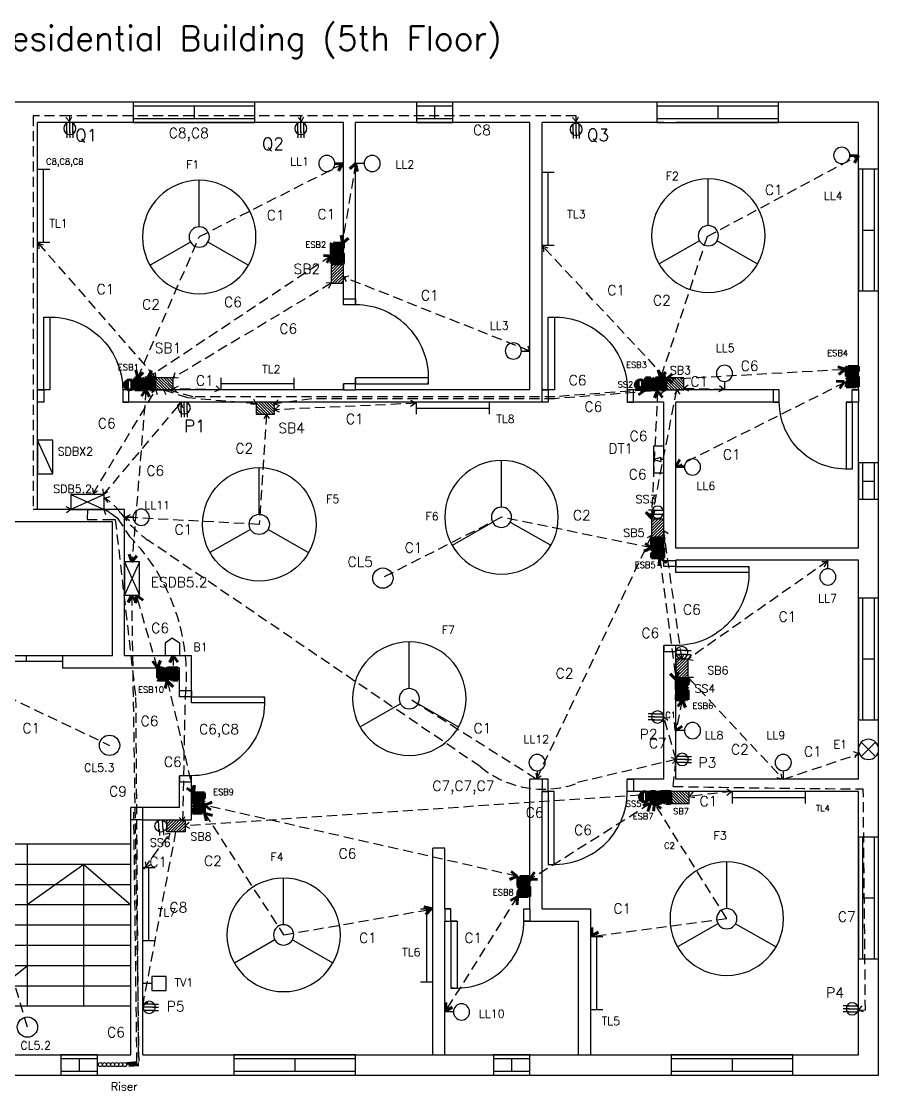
# Model space of a CAD drawing. Header units: inches. Extents: x -595 to 715, y 1 to 604.
# Drawn here: x 292 to 715, y 1 to 528 of the extents above; entities that cross this region are included whole.
import ezdxf

# ---------------------------------------------------------------- set-up
doc = ezdxf.new("R2010")
doc.units = ezdxf.units.IN
doc.header["$LTSCALE"] = 20
doc.header["$MEASUREMENT"] = 0
doc.linetypes.add('HIDDEN', pattern=[0.375, 0.25, -0.125])
doc.layers.get('0').update_dxf_attribs({"lineweight": 200})
for name, color, linetype in [('Conduit', 121, 'HIDDEN'), ('Doors', 220, 'Continuous'), ('Fitting and Fixture', 70, 'Continuous'), ('Fitting Text', 80, 'Continuous'), ('Windows', 40, 'Continuous')]:
    doc.layers.add(name, color=color, linetype=linetype)
doc.layers.add('Emergency Conduit', color=10, linetype='HIDDEN', lineweight=211)
doc.styles.get("Standard").update_dxf_attribs({"font": 'simplex.shx', "height": 12})

# ---------------------------------------------------------------- blocks, each defined once
blk = doc.blocks.new('door1')
at = {"layer": 'Doors'}
for p, q in [((-3, 42), (-6, 42)), ((-6, 42), (-6, 6)), ((-3, 6), (-3, 42)), ((-45, 0), (-45, 6)), ((-45, 6), (-42, 6)), ((-42, 6), (-42, 0)), ((-6, 6), (-3, 6)), ((0, 6), (-3, 6)), ((-3, 6), (-3, 0)), ((0, 0), (0, 6)), ((-42, 0), (-45, 0)), ((-3, 0), (0, 0))]:
    blk.add_line(p, q, dxfattribs=at)
blk.add_arc((-6, 6), 36, 85.2198, 180, dxfattribs=at)
blk = doc.blocks.new('door2')
at = {"layer": 'Doors'}
for p, q in [((-6, 6), (-6, 39)), ((-3, 39), (-6, 39)), ((-3, 6), (-3, 39)), ((-42, 0), (-42, 6)), ((-42, 6), (-39, 6)), ((-39, 6), (-39, 0)), ((-6, 6), (-3, 6)), ((0, 6), (-3, 6)), ((-3, 6), (-3, 0)), ((0, 0), (0, 6)), ((-39, 0), (-42, 0)), ((-3, 0), (0, 0))]:
    blk.add_line(p, q, dxfattribs=at)
blk.add_arc((-6, 6), 33, 84.7841, 180, dxfattribs=at)
blk = doc.blocks.new('door3')
at = {"layer": 'Doors'}
for p, q in [((-36, 0), (0, 0)), ((-36, -3), (-36, 0)), ((-18, 0), (-18, -3)), ((0, 0), (0, -3)), ((0, -3), (-36, -3))]:
    blk.add_line(p, q, dxfattribs=at)
blk = doc.blocks.new('window2')
at = {"layer": 'Windows'}
for p, q in [((18, 10), (0, 10)), ((0, 10), (0, 0)), ((18, 8), (0, 8)), ((9, 8), (9, 2)), ((18, 0), (18, 10)), ((0, 2), (18, 2)), ((0, 0), (18, 0))]:
    blk.add_line(p, q, dxfattribs=at)
blk = doc.blocks.new('window1')
at = {"layer": 'Windows'}
for p, q in [((60, 10), (0, 10)), ((0, 10), (0, 0)), ((60, 8), (0, 8)), ((30, 8), (30, 2)), ((60, 0), (60, 10)), ((0, 2), (60, 2)), ((0, 0), (60, 0))]:
    blk.add_line(p, q, dxfattribs=at)
blk = doc.blocks.new('rodlight')
at = {"layer": 'Fitting and Fixture'}
for p, q in [((0, 6), (0, 0)), ((36, 6), (36, 0)), ((0, 3), (36, 3))]:
    blk.add_line(p, q, dxfattribs=at)
blk = doc.blocks.new('bulb')
at = {"layer": 'Fitting and Fixture'}
blk.add_line((0, 4.2), (0, 0), dxfattribs=at)
blk.add_circle((0, 8.2), 4, dxfattribs=at)
blk = doc.blocks.new('sb')
at = {"layer": 'Fitting and Fixture'}
h = blk.add_hatch(dxfattribs=at)
h.set_pattern_fill('ANSI31', color=256, scale=8)
h.set_pattern_definition([(45, (190.8121, -360.392), (-0.7071068, 0.7071068), [])])
h.paths.add_polyline_path([(0, 6), (0, 0), (9.02, 0), (9.02, 6)])
blk.add_lwpolyline([(0, 6), (9.02, 6), (9.02, 0), (0, 0)], close=True, dxfattribs=at)
blk = doc.blocks.new('2 pin socket')
at = {"layer": 'Fitting and Fixture'}
for p, q in [((2, 4.5), (-2.83, 4.5)), ((2.5, 2.5), (-2.83, 2.5)), ((1.57, 4.5), (4.57, 4.5)), ((1.57, 2.5), (4.57, 2.5)), ((2, 4.5), (2, 4.5))]:
    blk.add_line(p, q, dxfattribs=at)
blk.add_circle((0, 3.5), 3, dxfattribs=at)
blk = doc.blocks.new('tv outlet')
at = {"layer": 'Fitting and Fixture'}
for p, q in [((4.5, 0), (0, 0)), ((4.5, 3.5), (11.5, 3.5)), ((4.5, -3.5), (4.5, 3.5)), ((11.5, 3.5), (11.5, -3.5)), ((11.5, -3.5), (4.5, -3.5))]:
    blk.add_line(p, q, dxfattribs=at)
blk = doc.blocks.new('3 pin socket')
at = {"layer": 'Fitting and Fixture'}
for p, q in [((2, 3.5), (-3, 3.5)), ((2, 5), (-2.6, 5)), ((2, 2), (-2.6, 2)), ((1.57, 5), (4.57, 5)), ((1.57, 3.5), (4.57, 3.5)), ((1.57, 2), (4.57, 2))]:
    blk.add_line(p, q, dxfattribs=at)
blk.add_circle((0, 3.5), 3, dxfattribs=at)
blk = doc.blocks.new('sub div board for tv')
at = {"layer": 'Fitting and Fixture'}
blk.add_line((0, 7.5), (16.5, 0), dxfattribs=at)
blk.add_lwpolyline([(0, 7.5), (16.5, 7.5), (16.5, 0), (0, 0)], close=True, dxfattribs=at)
blk = doc.blocks.new('data connection outlet')
at = {"layer": 'Fitting and Fixture'}
for p, q in [((-172, 297), (-171, 300.5)), ((-171, 297), (-172, 297)), ((-172, 297), (-170, 297)), ((-171, 300.5), (-170, 297)), ((-171, 295.5), (-171, 297))]:
    blk.add_line(p, q, dxfattribs=at)
blk.add_lwpolyline([(-177.5, 300.5), (-164.5, 300.5), (-164.5, 295.5), (-177.5, 295.5)], close=True, dxfattribs=at)
blk = doc.blocks.new('lintel fan')
at = {"layer": 'Fitting and Fixture'}
for p, q in [((3.54, -3.54), (-3.54, 3.54)), ((-3.54, -3.54), (3.54, 3.54))]:
    blk.add_line(p, q, dxfattribs=at)
blk.add_circle((0, 0), 5, dxfattribs=at)
blk = doc.blocks.new('sub distribution board')
at = {"layer": 'Fitting and Fixture'}
for p, q in [((0, 7.5), (16.5, 0)), ((16.5, 7.5), (0, 0))]:
    blk.add_line(p, q, dxfattribs=at)
blk.add_lwpolyline([(0, 7.5), (16.5, 7.5), (16.5, 0), (0, 0)], close=True, dxfattribs=at)
blk = doc.blocks.new('wall mounted bell')
at = {"layer": 'Fitting and Fixture'}
for p, q in [((0, 6), (3.5, 8.5)), ((0, 6), (0, 0)), ((3.5, 8.5), (7, 6)), ((7, 6), (7, 0)), ((7, 0), (0, 0))]:
    blk.add_line(p, q, dxfattribs=at)
blk = doc.blocks.new('arrow')
at = {"layer": 'Conduit'}
for p, q in [((-2.01, -1.75), (0, 0)), ((0, 0), (0.78, -2.41))]:
    blk.add_line(p, q, dxfattribs=at)
blk = doc.blocks.new('red_arrow')
at = {"layer": 'Emergency Conduit'}
for p, q in [((-3.26, -2.45), (0, 0)), ((0, 0), (0.47, -3.8)), ((-3.26, -2.45), (0, 0)), ((0, 0), (0.47, -3.8))]:
    blk.add_line(p, q, dxfattribs=at)
blk = doc.blocks.new('ESB')
at = {"layer": 'Emergency Conduit'}
h = blk.add_hatch(dxfattribs=at)
h.set_pattern_fill('ANSI31', color=256, scale=8)
h.set_pattern_definition([(45, (172.1445, -360.6431), (-0.7071068, 0.7071068), [])])
h.paths.add_polyline_path([(0, 6), (0, 0), (10, 0), (10, 6)])
at = {"layer": 'Emergency Conduit', "linetype": 'ByBlock'}
blk.add_lwpolyline([(0, 6), (10, 6), (10, 0), (0, 0)], close=True, dxfattribs=at)
blk = doc.blocks.new('Fan')
at = {"layer": 'Fitting and Fixture'}
for p, q in [((0, 5), (0, 28)), ((-4.35, -2.47), (-24.35, -13.82)), ((4.34, -2.49), (24.28, -13.94))]:
    blk.add_line(p, q, dxfattribs=at)
for radius in [28, 5]:
    blk.add_circle((0, 0), radius, dxfattribs=at)

msp = doc.modelspace()

# ---------------------------------------------------------------- linework, layer by layer
at = {"lineweight": -2}
for p, q in [((714.94, 488.28), (-125.06, 488.28)), ((714.94, 8.28), (714.94, 488.28)), ((299.98, 346.28), (299.98, 478.28)), ((450.9, 478.28), (299.98, 478.28)), ((450.9, 388.29), (450.9, 478.28)), ((542.94, 478.28), (456.9, 478.28)), ((456.9, 388.29), (456.9, 478.28)), ((542.94, 346.28), (542.94, 478.28)), ((548.94, 346.28), (548.94, 478.28)), ((608.94, 478.28), (548.94, 478.28)), ((608.94, 478.28), (614.94, 478.28)), ((704.94, 478.28), (614.94, 478.28)), ((704.94, 346.28), (704.94, 478.28)), ((450.9, 346.28), (450.9, 349.29)), ((456.9, 346.28), (456.9, 352.29)), ((306.01, 346.28), (299.98, 346.28)), ((450.9, 346.28), (342.01, 346.28)), ((542.94, 346.28), (456.9, 346.28)), ((554.96, 346.28), (548.94, 346.28)), ((608.94, 346.28), (590.96, 346.28)), ((608.94, 346.28), (614.94, 346.28)), ((665.94, 346.28), (614.94, 346.28)), ((704.94, 346.28), (701.94, 346.28)), ((299.98, 287.28), (299.98, 340.28)), ((303.01, 340.28), (299.98, 340.28)), ((551.96, 340.28), (342.01, 340.28)), ((608.94, 340.28), (590.96, 340.28)), ((608.94, 259.24), (608.94, 340.28)), ((614.94, 268.28), (614.94, 340.28)), ((665.94, 340.28), (614.94, 340.28)), ((704.94, 340.28), (698.94, 340.28)), ((704.94, 268.28), (704.94, 340.28)), ((342.94, 287.28), (299.98, 287.28)), ((342.94, 215.29), (342.94, 287.28)), ((336.94, 281.28), (252.94, 281.28)), ((336.94, 215.28), (336.94, 281.28)), ((704.94, 268.28), (614.94, 268.28)), ((704.94, 262.28), (614.94, 262.28)), ((614.94, 256.24), (614.94, 262.28)), ((704.94, 154.28), (704.94, 262.28)), ((608.94, 154.28), (608.94, 220.24)), ((614.94, 154.28), (614.94, 220.24)), ((252.94, 215.28), (336.94, 215.28)), ((312.29, 212.28), (312.29, 209.28)), ((342.94, 215.29), (375.94, 215.35)), ((369.94, 215.34), (369.94, 215.35)), ((375.94, 191.99), (375.94, 215.35)), ((312.29, 209.28), (342.94, 209.28)), ((342.94, 209.28), (369.94, 209.18)), ((369.94, 194.99), (369.94, 209.18)), ((369.94, 140.28), (369.94, 155.99)), ((375.94, 140.28), (375.94, 155.99)), ((542.94, 90.28), (542.94, 154.28)), ((548.94, 154.28), (542.94, 154.28)), ((551.94, 154.28), (548.94, 154.28)), ((608.94, 154.28), (590.94, 154.28)), ((704.94, 154.28), (614.94, 154.28)), ((548.94, 90.28), (548.94, 148.28)), ((554.94, 148.28), (548.94, 148.28)), ((614.94, 148.28), (590.94, 148.28)), ((704.94, 148.28), (614.94, 148.28)), ((704.94, 18.28), (704.94, 148.28)), ((351.94, 140.28), (345.94, 140.28)), ((345.94, 18.28), (345.94, 140.28)), ((351.94, 18.28), (351.94, 140.28)), ((369.94, 140.28), (351.94, 140.28)), ((375.94, 134.28), (375.94, 140.28)), ((351.94, 134.28), (345.94, 134.28)), ((351.94, 134.28), (375.94, 134.28)), ((345.94, 122.26), (243.94, 122.26)), ((294.94, 122.26), (294.94, 42.26)), ((494.94, 90.28), (494.94, 120.28)), ((500.94, 120.28), (494.94, 120.28)), ((500.94, 90.28), (500.94, 120.28)), ((345.94, 112.26), (243.94, 112.26)), ((322.74, 112.26), (294.94, 92.26)), ((322.74, 42.26), (322.74, 112.26)), ((322.74, 112.26), (345.94, 92.26)), ((345.94, 102.26), (243.94, 102.26)), ((345.94, 92.26), (243.94, 92.26)), ((494.94, 18.28), (494.94, 90.28)), ((500.94, 90.28), (503.94, 90.28)), ((539.94, 90.28), (542.94, 90.28)), ((548.94, 90.28), (572.94, 90.28)), ((572.94, 18.28), (572.94, 90.28)), ((345.94, 82.26), (243.94, 82.26)), ((500.94, 18.28), (500.94, 84.28)), ((500.94, 84.28), (506.94, 84.28)), ((539.94, 84.28), (566.94, 84.28)), ((566.94, 18.28), (566.94, 84.28)), ((345.94, 72.26), (243.94, 72.26)), ((345.94, 62.26), (243.94, 62.26)), ((269.49, 42.26), (294.94, 62.26)), ((345.94, 52.26), (243.94, 52.26)), ((345.94, 42.26), (243.94, 42.26)), ((243.94, 18.28), (345.94, 18.28)), ((351.94, 18.28), (704.94, 18.28)), ((-125.06, 8.28), (714.94, 8.28))]:
    msp.add_line(p, q, dxfattribs=at)
at = {"layer": 'Conduit', "lineweight": -2}
for p, q in [((315.88, 481.5), (297.88, 481.5)), ((297.88, 481.5), (297.88, 287.5)), ((429.38, 481.5), (315.88, 481.5)), ((315.88, 478.28), (315.88, 481.5)), ((565.68, 481.5), (429.38, 481.5)), ((429.88, 478.28), (429.88, 481.5)), ((565.68, 477.85), (565.68, 481.5)), ((300.38, 418.5), (358.28, 352.45)), ((609.86, 352.28), (548.94, 417.5)), ((542.94, 365.5), (450.88, 402)), ((444.9, 398.98), (366.94, 352.28)), ((327.38, 295), (358.38, 346.5)), ((374.15, 342.34), (361.95, 346.28)), ((390.38, 346.28), (366.94, 347)), ((609.86, 346.28), (555.06, 341.98)), ((602.88, 282.5), (615.38, 346.28)), ((638.88, 346.5), (618.88, 347)), ((332.38, 294.5), (370.88, 340.1)), ((407.88, 339.5), (374.15, 342.34)), ((435.33, 341.98), (416.9, 339.4)), ((486.71, 339.72), (416.9, 336.5)), ((555.06, 341.98), (435.25, 341.98)), ((412.88, 334.28), (409.38, 280)), ((297.88, 287.5), (316.38, 287.5)), ((324.63, 287.28), (324.47, 282.38)), ((335.38, 286), (332.73, 287.35)), ((324.47, 282.38), (337.15, 282.46)), ((337.15, 282.46), (338.33, 282.47)), ((338.33, 282.47), (348.38, 194.55)), ((409.38, 280), (342.94, 283.5)), ((602.94, 274.47), (546.27, 154.68)), ((617.88, 213.78), (608.94, 276.78)), ((518.38, 160.5), (354.41, 272.2)), ((689.88, 262), (620.94, 213.52)), ((620.94, 204.5), (667.88, 154.28)), ((348.38, 194.55), (349.67, 13.78)), ((371.68, 133.57), (372.94, 194.86)), ((545.88, 154.5), (483.38, 194)), ((615.06, 164.06), (608.88, 185)), ((615.06, 164.06), (565.88, 152.5)), ((667.88, 154.28), (704.38, 166.5)), ((613.59, 150.72), (614.86, 163.5)), ((642.88, 148.28), (621.71, 145.82)), ((708.41, 40.5), (707.38, 149.5)), ((612.38, 147.5), (372.75, 131.28)), ((351.87, 42.35), (368.24, 128.28)), ((352.38, 110), (365.39, 127.51)), ((704.88, 40.42), (708.41, 40.5))]:
    msp.add_line(p, q, dxfattribs=at)
at = {"layer": 'Conduit'}
for p, q in [((335.38, 286), (336.88, 285)), ((336.88, 285), (339.33, 283.22)), ((339.33, 283.22), (345.38, 274)), ((349.67, 13.78), (343, 13.5))]:
    msp.add_line(p, q, dxfattribs=at)
at = {"layer": 'Conduit', "lineweight": -2}
for centre, radius, start, end in [((320.14, 270.99), 25.44, 35.0857, 60.2358), ((390.5, 321.84), 61.37, 216.174, 233.9808), ((275.02, 205.13), 98.46, 354.0112, 44.388), ((549.5, 198.37), 49.01, 230.589, 288.9086), ((780.29, 9332.31), 9183.1, 268.959854, 269.5451)]:
    msp.add_arc(centre, radius, start, end, dxfattribs=at)
at = {"layer": 'Emergency Conduit', "lineweight": -2}
for p, q in [((630.35, 421.93), (704.94, 462)), ((379.82, 421.93), (450.9, 458)), ((456.9, 458), (450.38, 418.67)), ((349.38, 352.28), (379.82, 421.93)), ((630.35, 421.93), (607.38, 352.29)), ((444.9, 412.5), (354.38, 352.28)), ((609.88, 351.6), (698.38, 356.5)), ((698.38, 350), (614.94, 308.28)), ((353.49, 346.28), (346.58, 261.5)), ((376.72, 342.97), (363.06, 346.55)), ((555.19, 342.97), (376.72, 342.97)), ((599.88, 346.29), (555.19, 342.97)), ((605.89, 345.83), (602.88, 283.5)), ((528.88, 283.5), (469.88, 253.5)), ((602.94, 268.41), (528.88, 283.5)), ((607.03, 263.41), (614.99, 203.38)), ((346.37, 244.99), (349.96, 13.36)), ((358.99, 209.55), (348.83, 244.99)), ((366.88, 215.33), (366.9, 209)), ((264.45, 204.89), (335.5, 171)), ((364.1, 202.5), (376.88, 147.5)), ((617.99, 193.38), (614.94, 178.28)), ((295, 32), (253.5, 171)), ((349.03, 14.54), (347.47, 137.97)), ((536.38, 106.5), (382.38, 141.5)), ((382.38, 137.5), (421.38, 77.5)), ((602.38, 142.28), (543.38, 105)), ((640.02, 85.5), (604.38, 142.28)), ((536.71, 96.36), (500.94, 39.5)), ((421.38, 77.5), (494.94, 90.28)), ((640.02, 85.5), (572.94, 76.5))]:
    msp.add_line(p, q, dxfattribs=at)
at = {"layer": 'Emergency Conduit'}
for p, q in [((344.42, 346.49), (344.42, 353.34)), ((346.42, 346.49), (346.42, 353.34)), ((596.38, 346.5), (596.38, 353.36)), ((598.38, 346.5), (598.38, 353.36)), ((598.48, 147.94), (598.48, 141.08)), ((600.48, 147.94), (600.48, 141.08)), ((349.03, 14.54), (342.99, 14.01)), ((349.96, 13.36), (343.11, 12.99))]:
    msp.add_line(p, q, dxfattribs=at)
at = {"layer": 'Emergency Conduit', "linetype": 'Continuous', "lineweight": -2}
for p, q in [((350.33, 261.5), (342.83, 245)), ((342.83, 261.5), (350.33, 245))]:
    msp.add_line(p, q, dxfattribs=at)
msp.add_lwpolyline([(350.33, 261.5), (342.83, 261.5), (342.83, 245), (350.33, 245)], close=True, dxfattribs=at)
at = {"layer": 'Emergency Conduit', "linetype": 'ByBlock'}
for centre in [(345.42, 348.78), (597.38, 348.79), (599.48, 145.65)]:
    msp.add_circle(centre, 2.5, dxfattribs=at)
at = {"layer": 'Fitting and Fixture', "lineweight": -2}
for centre, radius in [((470.38, 253.5), 5), ((335.5, 171), 5), ((295, 32), 5), ((331, 13.5), 1), ((333.01, 13.5), 1), ((335, 13.52), 1), ((337.01, 13.5), 1), ((339.01, 13.5), 1), ((341.01, 13.5), 1), ((343, 13.5), 1)]:
    msp.add_circle(centre, radius, dxfattribs=at)

# ---------------------------------------------------------------- block references
at = {"layer": 'Conduit', "lineweight": -2, "xscale": -1}
for p, rotation in [((315.77, 478.68), 172.8989530163078), ((430.27, 478.68), 172.8989530163078), ((565.77, 478.68), 172.8989530163078), ((300.38, 418.5), 23.19859051364816), ((549.38, 417), 23.19859051364816), ((450.88, 402), 49.76364169072618), ((444.9, 398.98), 286.0735741647464), ((542.88, 365.5), 216.1932073055648), ((358.28, 352.45), 200.5960283111484), ((366.94, 352.28), 113.1985905136482), ((609.86, 352.28), 205.5549067683978), ((366.94, 347), 63.43494882292197), ((389.88, 346.5), 243.434948822922), ((618.88, 347), 81.86989764584403), ((638.41, 346.69), 248.1985905136482), ((358.38, 346.5), 326.8683565613662), ((362.1, 346.28), 47.03025385129418), ((609.86, 346.28), 255.6508973227384), ((615.38, 346.28), 351.4034072274471), ((370.88, 340.1), 326.8683565613662), ((407.88, 339.5), 224.2391447622177), ((416.9, 336.5), 82.89895301630787), ((416.9, 339.4), 89.13827418078931), ((486.23, 339.81), 255.6508973227384), ((412.88, 334.28), 348.0173526367072), ((327.48, 295.18), 139.5850130749816), ((332.49, 294.85), 139.5850130749816), ((333.1, 292.92), 53.56914187983766), ((316.38, 287.5), 259.22863454507), ((332.73, 287.35), 35.04051469947942), ((343.33, 283.48), 69.4635930416927), ((603.27, 283.18), 172.8989530163078), ((602.94, 274.47), 314.2421980759722), ((608.94, 276.78), 7.018238261977361), ((689.38, 261.5), 286.9275130641471), ((617.88, 213.78), 172.8989530163078), ((620.94, 213.52), 95.71059313749967), ((620.94, 204.5), 38.97239240574214), ((608.88, 185), 2.033156701691032), ((615.06, 164.06), 267.7397346171339), ((704.88, 167), 270), ((546.27, 154.68), 140.0755019863899), ((667.38, 154.5), 207.9596167947121), ((612.38, 147.5), 258.5761233533618), ((621.71, 145.82), 95.71059313749967), ((642.25, 148.04), 257.6854934359458), ((371.68, 133.57), 175.2363583092739), ((372.75, 131.28), 79.26110289909452), ((365.39, 127.51), 294.4439547804165), ((353.52, 110.85), 140.0755019863899), ((352.24, 42.9), 140.07550198639), ((704.88, 40.42), 90.99029440210288)]:
    msp.add_blockref('arrow', p, dxfattribs=dict(at, rotation=rotation))
at = {"layer": 'Doors', "lineweight": -2}
for name, p, rotation in [('door1', (450.9, 346.29), 270), ('door1', (548.94, 154.28), 180), ('door2', (500.94, 90.28), 180)]:
    msp.add_blockref(name, p, dxfattribs=dict(at, rotation=rotation))
at = {"layer": 'Doors', "lineweight": -2, "xscale": -1}
for p in [(300.01, 340.28), (548.96, 340.28)]:
    msp.add_blockref('door1', p, dxfattribs=at)
for name, p, rotation in [('door2', (704.94, 346.28), 180), ('door1', (608.94, 262.24), 270), ('door1', (369.94, 197.99), 270)]:
    msp.add_blockref(name, p, dxfattribs=dict(at, rotation=rotation))
at = {"layer": 'Doors', "lineweight": -2}
msp.add_blockref('door3', (312.29, 215.28), dxfattribs=at)
at = {"layer": 'Emergency Conduit', "lineweight": -2, "xscale": -1}
for name, p, rotation in [('red_arrow', (704.94, 462), 280.0079798014414), ('red_arrow', (450.38, 458), 278.4269690214807), ('red_arrow', (456.88, 458), 319.9697407281103), ('red_arrow', (450.38, 418.67), 136.3971810272964), ('ESB', (450.9, 418.67), 90), ('red_arrow', (444.9, 412.5), 274.8440003750807), ('red_arrow', (349.38, 352.28), 140.1944289077349), ('red_arrow', (354.38, 352.28), 100.4914770123316), ('red_arrow', (607.38, 352.29), 143.130102354156), ('red_arrow', (609.88, 351.6), 75.06858282186246), ('red_arrow', (698.38, 356.5), 257.4857492041619), ('ESB', (704.94, 357.88), 90), ('ESB', (347.92, 352.28), 180), ('ESB', (599.88, 352.29), 180), ('red_arrow', (697.88, 350.5), 275.1427645578843), ('red_arrow', (353.38, 346.5), 333.434948822922), ('red_arrow', (599.88, 346.29), 252.2553283749431), ('red_arrow', (605.89, 345.83), 342.255328374943), ('red_arrow', (614.88, 308.5), 96.84277341263096), ('red_arrow', (602.88, 283), 169.2157021324374), ('red_arrow', (602.94, 268.41), 241.5582503543079), ('ESB', (608.94, 273.41), 90), ('red_arrow', (346.58, 261.5), 147.144278049567), ('red_arrow', (346.37, 244.99), 341.565051177078), ('red_arrow', (359.21, 209.26), 165.655249161474), ('red_arrow', (366.88, 215.33), 341.0888674535411), ('ESB', (359.12, 209.22), 180), ('red_arrow', (614.99, 203.38), 171.3268259521203), ('red_arrow', (363.99, 202.78), 351.5677895318649), ('ESB', (620.99, 203.38), 90), ('red_arrow', (617.99, 193.38), 332.24145939894), ('red_arrow', (614.94, 178.28), 131.9059419410829), ('red_arrow', (376.88, 147.5), 180), ('ESB', (602.38, 148.28), 180), ('ESB', (382.38, 147.5), 90), ('red_arrow', (382.38, 141.5), 59.03624346792648), ('red_arrow', (602.38, 142.28), 288.434948822922), ('red_arrow', (382.38, 137.5), 21.80140948635184), ('red_arrow', (536.63, 106.43), 239.2158534736735), ('ESB', (542.94, 106.36), 90), ('red_arrow', (542.88, 105), 94.2363947990588), ('red_arrow', (536.71, 96.36), 306.0072862170892), ('red_arrow', (494.38, 90.5), 264.2894068625004), ('red_arrow', (573.38, 77), 124.8753283446022), ('red_arrow', (501.38, 40), 127.1847064532331)]:
    msp.add_blockref(name, p, dxfattribs=dict(at, rotation=rotation))
for name, p in [('sub distribution board', (332.88, 287.28)), ('red_arrow', (607.03, 263.41)), ('red_arrow', (348.83, 244.99)), ('red_arrow', (604.38, 142.28))]:
    msp.add_blockref(name, p, dxfattribs=at)
at = {"layer": 'Fitting and Fixture', "lineweight": -2, "xscale": -1}
for name, p, rotation in [('3 pin socket', (319.38, 475.28), 90), ('3 pin socket', (433.38, 475.28), 90), ('3 pin socket', (569.18, 474.85), 90), ('bulb', (704.94, 462), 90), ('bulb', (450.9, 458), 90), ('bulb', (456.9, 458), 270), ('rodlight', (299.98, 419), 270), ('rodlight', (548.94, 417.5), 270), ('sb', (450.9, 408), 90), ('bulb', (542.94, 365.5), 90), ('3 pin socket', (375.88, 337.5), 90), ('sb', (407.88, 340.28), 180), ('rodlight', (486.88, 340.28), 180), ('sub div board for tv', (299.98, 305), 270), ('data connection outlet', (904.44, 141), 90), ('bulb', (614.94, 308.28), 270), ('bulb', (342.94, 283.5), 270), ('sb', (608.94, 282.5), 90), ('bulb', (689.88, 262.28), 180), ('2 pin socket', (617.88, 220.23), 180), ('sb', (614.94, 204.5), 270), ('bulb', (614.94, 178.28), 270), ('3 pin socket', (618.06, 167.56), 180), ('sb', (612.38, 148.28), 180), ('rodlight', (642.88, 148.28), 180), ('rodlight', (351.94, 74.5), 270), ('rodlight', (494.94, 90.28), 90), ('rodlight', (572.94, 40.5), 270), ('tv outlet', (351.94, 53.5), 180), ('3 pin socket', (355.1, 45.27), 180), ('bulb', (500.94, 39.5), 270)]:
    msp.add_blockref(name, p, dxfattribs=dict(at, rotation=rotation))
at = {"layer": 'Fitting and Fixture', "xscale": -1}
for p in [(379.75, 421.75), (630.9, 422.39), (528.88, 283.5), (483.38, 194), (640.03, 85.48), (421.38, 77.5)]:
    msp.add_blockref('Fan', p, dxfattribs=at)
at = {"layer": 'Fitting and Fixture', "lineweight": -2, "xscale": -1}
for name, p in [('bulb', (638.88, 346.28)), ('sb', (366.94, 346.28)), ('rodlight', (426.38, 346.28)), ('sb', (618.88, 346.28)), ('2 pin socket', (605.94, 282.5)), ('wall mounted bell', (369.94, 215.36)), ('3 pin socket', (605.88, 181.5)), ('lintel fan', (709.94, 169)), ('bulb', (546.44, 154.28)), ('bulb', (667.88, 154.28)), ('3 pin socket', (701.94, 37.5))]:
    msp.add_blockref(name, p, dxfattribs=at)
at = {"layer": 'Fitting and Fixture'}
msp.add_blockref('Fan', (409.38, 280), dxfattribs=at)
at = {"layer": 'Fitting and Fixture', "lineweight": -2}
for name, p, rotation in [('2 pin socket', (357.38, 131), 273.3664606634298), ('sb', (372.75, 134.28), 179.9193256820048)]:
    msp.add_blockref(name, p, dxfattribs=dict(at, rotation=rotation))
at = {"layer": 'Windows', "lineweight": -2}
for name, p in [('window1', (347.24, 478.28)), ('window1', (605.59, 478.28)), ('window2', (311.5, 8.28)), ('window1', (396.88, 8.28)), ('window2', (524.89, 8.28)), ('window1', (612.67, 8.28))]:
    msp.add_blockref(name, p, dxfattribs=at)
for name, p, rotation in [('window2', (504.95, 488.28), 180), ('window1', (714.94, 395.19), 90), ('window2', (714.94, 292.38), 90), ('window1', (714.94, 183.66), 90), ('window1', (714.94, 65.7), 90)]:
    msp.add_blockref(name, p, dxfattribs=dict(at, rotation=rotation))

# ---------------------------------------------------------------- texts
at = {"lineweight": -2, "insert": (-4.37, 525.82), "char_height": 12, "attachment_point": 1}
msp.add_mtext_dynamic_manual_height_columns('Typical Floor Plan of a 10 storey Residential Building (5th Floor)', width=648.6662, gutter_width=60, heights=[0], dxfattribs=at)
at = {"layer": 'Conduit', "lineweight": -2}
for s, heights, insert, char_height, attachment_point in [('C8,C8', [0], (364.73, 475.55), 5, 1), ('C8', [0], (514.88, 477), 5, 1), ('C8,C8,C8', [0], (304.24, 460.45), 3, 1), ('C1', [0], (337.88, 398.5), 5, 3), ('C1', [0], (589.88, 398), 5, 3), ('C1', [0], (497.88, 395.5), 5, 3), ('C6', [0], (419.31, 379.02), 5, 1), ('C1', [0], (386.88, 353.5), 5, 3), ('C1', [0], (630.88, 353), 5, 3), ('C6', [0], (569.82, 340.57), 5, 1), ('C6', [0], (329.73, 332.35), 5, 1), ('C1', [0], (460.88, 334.5), 5, 3), ('C2', [0], (406.38, 320), 5, 3), ('C6', [0], (591.69, 307.19), 5, 1), ('C1', [0], (376.38, 280), 5, 3), ('C6', [0], (618.42, 240.5), 5, 1), ('C1', [0], (674.38, 237), 5, 3), ('C2', [0], (564.38, 209), 5, 3), ('C6,C8', [5.95], (399.38, 181.5), 5, 3), ('C1', [0], (523.88, 182), 5, 3), ('C7', [0], (601.6, 174.58), 5, 1), ('C2', [0], (650.88, 171.5), 5, 3), ('C1', [0], (686.88, 170.5), 5, 3), ('C7,C7,C7', [0], (525.38, 153.5), 5, 3), ('C9', [0], (335.28, 150.81), 5, 1), ('C1', [0], (635.38, 146), 5, 3), ('C6', [0], (540.83, 140.34), 5, 1), ('C1', [0], (363.97, 116.01), 5, 3), ('C8', [0], (365.09, 93.56), 5, 1), ('C7', [0], (694.82, 89), 5, 1)]:
    msp.add_mtext_dynamic_manual_height_columns(s, width=12, gutter_width=60, heights=heights, dxfattribs=dict(at, insert=insert, char_height=char_height, attachment_point=attachment_point))
at = {"layer": 'Emergency Conduit', "lineweight": -2}
for s, width, heights, insert, char_height, attachment_point in [('C1', 10.7336, [0], (667.64, 447.5), 5, 3), ('C1', 10.7336, [0], (421.88, 435), 5, 3), ('C1', 10.7336, [0], (446.88, 435.5), 5, 3), ('C2', 10.7336, [0], (360.38, 391), 5, 3), ('C6', 10.7336, [0], (392.04, 392.17), 5, 1), ('C2', 10.7336, [0], (612.38, 393), 5, 3), ('C6', 10.7336, [0], (646.92, 360.69), 5, 1), ('C6', 10.7336, [0], (562.02, 353.62), 5, 1), ('C6', 10.7336, [0], (592.08, 326.11), 5, 1), ('C1', 10.7336, [0], (646.88, 317), 5, 3), ('C6', 10.7336, [0], (353.67, 309.01), 5, 1), ('C2', 10.7336, [0], (572.88, 287), 5, 3), ('C1', 10.7336, [0], (489.88, 271), 5, 3), ('ESDB5.2', 39.0609, [0], (383.88, 254), 5, 3), ('C6', 10.7336, [0], (356.08, 231.39), 5, 1), ('C6', 10.7336, [0], (597.92, 228.9), 5, 1), ('C6', 10.7336, [0], (350.83, 185.49), 5, 1), ('C1', 10.7336, [0], (614.94, 187.5), 3, 3), ('C1', 10.7336, [0], (292.5, 182), 5, 1), ('C6', 10.7336, [0], (362.32, 165.39), 5, 1), ('C6', 10.7336, [0], (564.68, 131.72), 5, 1), ('C2', 10.7336, [0], (614.38, 123), 3, 3), ('C2', 10.7336, [5], (390.88, 116.5), 5, 3), ('C6', 10.7336, [0], (448.49, 120.12), 5, 1), ('C1', 10.7336, [0], (592.88, 93), 5, 3), ('C1', 10.7336, [0], (467.38, 78.5), 5, 3), ('C1', 10.7336, [0], (519.38, 78.5), 5, 3), ('C6', 10.7336, [0], (334.27, 31.96), 5, 1)]:
    msp.add_mtext_dynamic_manual_height_columns(s, width=width, gutter_width=60, heights=heights, dxfattribs=dict(at, insert=insert, char_height=char_height, attachment_point=attachment_point))
at = {"layer": 'Emergency Conduit', "char_height": 3, "attachment_point": 3}
for s, insert in [('ESB2', (442.38, 419.5)), ('ESB4', (699.88, 366)), ('ESB1', (349.88, 359)), ('ESB3', (600.61, 360.16)), ('ESB5', (604.91, 261.46)), ('ESB10', (362.38, 200)), ('ESB6', (633.38, 192)), ('ESB9', (396.88, 149.5)), ('ESB7', (603.88, 137.5)), ('ESB8', (534.88, 100))]:
    msp.add_mtext_dynamic_manual_height_columns(s, width=23, gutter_width=60, heights=[0], dxfattribs=dict(at, insert=insert))
at = {"layer": 'Emergency Conduit', "color": 1, "lineweight": -2, "char_height": 3, "attachment_point": 3}
for s, insert in [('SS1', (355.38, 350.5)), ('SS2', (593.88, 350.5)), ('SS5', (597.93, 143.69))]:
    msp.add_mtext_dynamic_manual_height_columns(s, width=24.5, gutter_width=60, heights=[0], dxfattribs=dict(at, insert=insert))
at = {"layer": 'Fitting and Fixture', "lineweight": -2, "insert": (535.38, 334), "char_height": 4, "attachment_point": 3}
msp.add_mtext_dynamic_manual_height_columns('TL8', width=8.4391, gutter_width=60, heights=[0], dxfattribs=at)
at = {"layer": 'Fitting Text', "lineweight": -2}
for s, width, heights, insert, char_height, attachment_point in [('Q1', 8.2386, [0], (329.38, 475), 6, 3), ('Q3', 8.2386, [0], (581.88, 475.07), 6, 3), ('Q2', 8.2386, [0], (421.52, 470.71), 6, 3), ('F1', 17.5, [0], (379.82, 459.5), 4, 3), ('LL1', 12.3592, [0], (433.88, 461), 4, 3), ('LL2', 12.3592, [0], (485.88, 459.5), 4, 3), ('F2', 17.5, [0], (616.38, 453.82), 4, 3), ('LL4', 12.3592, [0], (697.21, 444), 4, 3), ('TL3', 8.4391, [0], (570.38, 435), 4, 3), ('TL1', 8.4391, [0], (314.88, 430.5), 4, 3), ('SB2', 24.5, [0], (439.38, 408.5), 5, 3), ('LL3', 12.3592, [0], (532.38, 380), 4, 3), ('SB1', 24.5, [0], (370.88, 369.5), 5, 3), ('LL5', 12.3592, [0], (643.88, 369), 4, 3), ('TL2', 8.4391, [0], (419.88, 358.5), 4, 3), ('SB3', 24.5, [0], (622.38, 358), 4, 3), ('P1', 8.2386, [0], (382.88, 331.5), 6, 3), ('SB4', 24.5, [0], (431.88, 330), 5, 3), ('SDBX2', 12.3592, [0], (327.38, 318), 4, 3), ('DT1', 24.5, [0], (593.85, 319.88), 5, 3), ('LL6', 12.3592, [0], (634.38, 301), 4, 3), ('SDB5.2', 12.3592, [0], (326.88, 299.5), 4, 3), ('LL11', 12.3592, [0], (365.38, 291.5), 4, 3), ('F5', 17.5, [0], (448.88, 294.5), 4, 3), ('SS3', 24.5, [0], (605.3, 294.38), 4, 3), ('F6', 17.5, [0], (497.88, 286), 4, 3), ('SB5', 24.5, [0], (599.42, 277.85), 4, 3), ('CL5', 19.5, [5], (465.38, 264), 5, 3), ('LL7', 12.3592, [0], (694.38, 245.5), 4, 3), ('F7', 17.5, [0], (505.88, 230), 4, 3), ('B1', 12.3592, [0], (383.88, 221.53), 4, 3), ('SB6', 24.5, [0], (640.88, 210), 4, 3), ('SS4', 24.5, [0], (634.38, 201), 4, 3), ('LL12', 12.3592, [0], (552.38, 176), 4, 3), ('P2', 12.3592, [0], (605.88, 179), 5, 3), ('LL8', 12.3592, [0], (638.38, 178), 4, 3), ('LL9', 12.3592, [0], (668.88, 178), 4, 3), ('E1', 17.5, [0], (699.38, 173.5), 4, 3), ('P3', 8.2386, [0], (634.88, 165), 5, 3), ('CL5.3', 17.5, [0], (338, 162), 4, 3), ('SB7', 24.5, [0], (621.38, 140), 3, 3), ('TL4', 8.4391, [0], (690.88, 141.5), 3, 3), ('SB8', 24.5, [0], (375.38, 128), 4, 1), ('F3', 17.5, [0], (640.02, 128.5), 4, 3), ('SS6', 24.5, [0], (355.38, 125), 4, 1), ('F4', 17.5, [0], (421.38, 118), 4, 3), ('TL7', 8.4391, [0], (368.38, 90.5), 4, 3), ('TL6', 8.4391, [0], (488.94, 71), 4, 3), ('TV1', 17.5, [0], (376.88, 56), 4, 3), ('P4', 8.2386, [3.29], (697.88, 51.5), 5, 3), ('P5', 17.5, [0], (372.54, 44.77), 5, 3), ('LL10', 12.3592, [0], (530.41, 40.58), 4, 3), ('TL5', 8.4391, [0], (587.38, 37), 4, 3), ('CL5.2', 17.5, [0], (291.5, 25), 4, 1), ('Riser', 10.5, [0], (349.35, 4.68), 4, 3)]:
    msp.add_mtext_dynamic_manual_height_columns(s, width=width, gutter_width=60, heights=heights, dxfattribs=dict(at, insert=insert, char_height=char_height, attachment_point=attachment_point))

doc.saveas('drawing.dxf')
